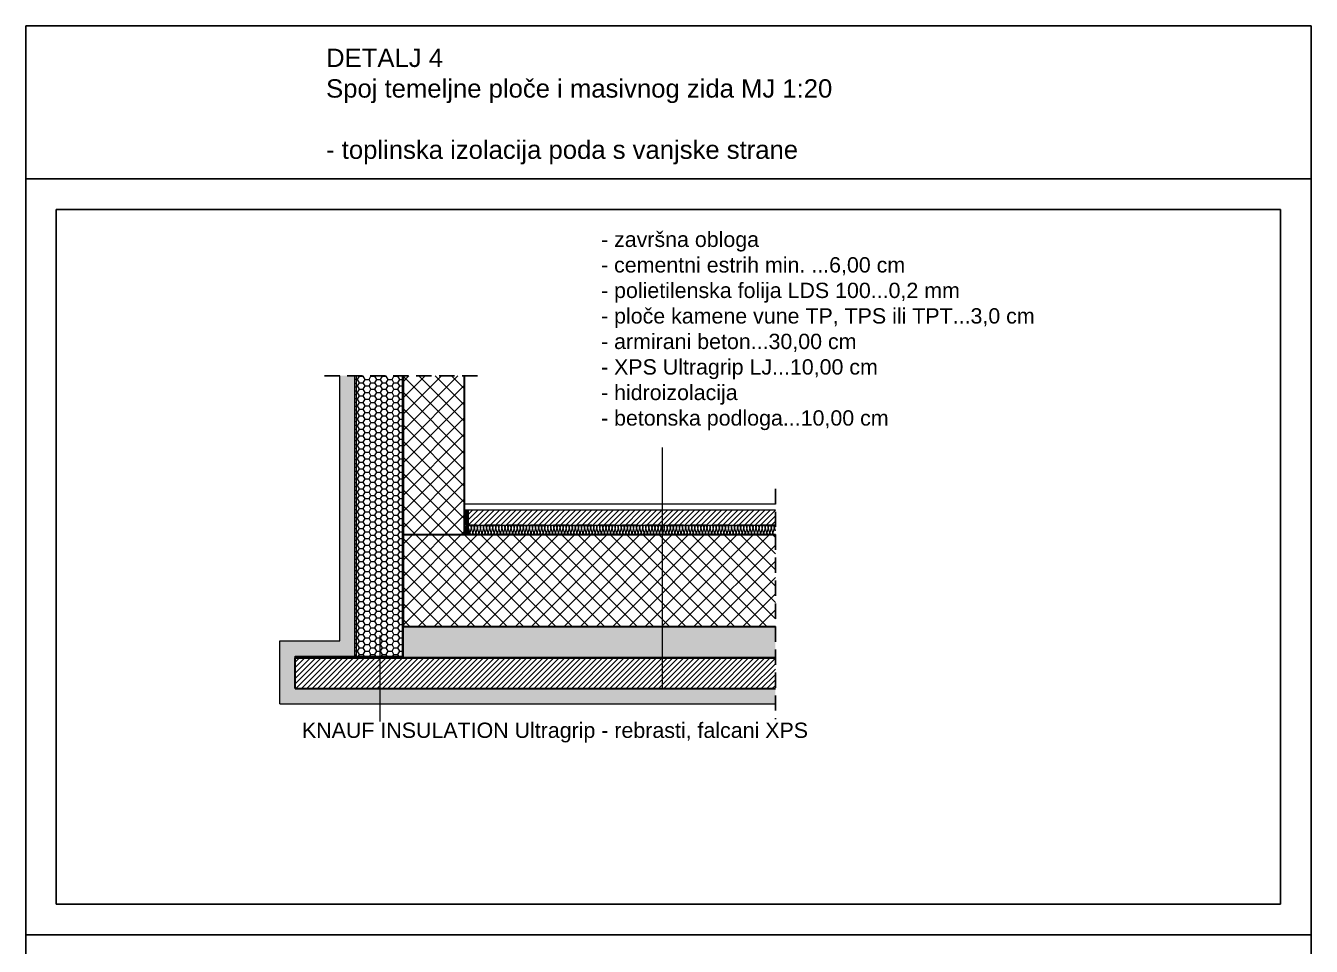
# Model space of a CAD drawing. Header units: inches. Extents: x 2845 to 78208, y 637 to 2211.
# Drawn here: x 3741.5 to 3951.5, y 783.8 to 934.2 of the extents above; entities that cross this region are included whole.
import ezdxf

# ---------------------------------------------------------------- set-up
doc = ezdxf.new("R2010")
doc.units = ezdxf.units.IN
doc.header["$MEASUREMENT"] = 0
doc.linetypes.add('DASHED', pattern=[0.75, 0.5, -0.25])
doc.layers.add('slojevi', color=150, linetype='Continuous')
doc.styles.get("Standard").update_dxf_attribs({"font": 'arial.ttf'})
pattern_1 = [(0, (3363.85116, 860.18184), (0.9375, 0.5412659), [0.625, -1.25]), (120, (3363.85116, 860.18184), (-0.9375, 0.5412659), [0.625, -1.25]), (60, (3363.85116, 860.18184), (2e-16, 1.08253175), [-1.25, 0.625])]

msp = doc.modelspace()

# ---------------------------------------------------------------- hatches: boundary and pattern name
at = {"lineweight": 0}
h = msp.add_hatch(dxfattribs=at)
h.set_pattern_fill('EARTH', color=256, scale=5, angle=45)
h.set_pattern_definition([(45, (3363.8512, 860.1818), (1e-16, 1.767767), [1.25, -1.25]), (45, (3363.5197, 860.5133), (1e-16, 1.767767), [1.25, -1.25]), (45, (3363.1882, 860.8448), (1e-16, 1.767767), [1.25, -1.25]), (135, (3363.1882, 861.0657), (-1.767767, 2e-16), [1.25, -1.25]), (135, (3363.5197, 861.3972), (-1.767767, 2e-16), [1.25, -1.25]), (135, (3363.8512, 861.7286), (-1.767767, 2e-16), [1.25, -1.25])])
h.paths.add_polyline_path([(3792.8, 833.71), (3783.05, 833.71), (3783.05, 823.41), (3863.98, 823.41), (3863.98, 825.91), (3785.55, 825.91), (3785.55, 830.91), (3785.55, 831.06), (3785.55, 831.21), (3795.3, 831.21), (3795.3, 877.01), (3792.8, 877.01)])
h = msp.add_hatch(dxfattribs=at)
h.set_pattern_fill('ANSI31', color=256, scale=5, angle=135)
h.set_pattern_definition([(180, (3363.85116, 860.18184), (-1e-16, -0.625), [])])
h.paths.add_polyline_path([(3795.55, 877.01), (3795.3, 877.01), (3795.3, 831.21), (3795.55, 831.21)])
at = {"lineweight": 15}
h = msp.add_hatch(dxfattribs=at)
h.set_pattern_fill('HONEY', color=30, scale=5)
h.set_pattern_definition(pattern_1)
h.paths.add_polyline_path([(3803.05, 877.01), (3795.55, 877.01), (3795.55, 831.21), (3803.05, 831.21)])
h = msp.add_hatch(color=256)
h.dxf.hatch_style = 1
h.paths.add_polyline_path([(3803.2, 877.01), (3803.05, 877.01), (3803.05, 874.51), (3803.2, 874.51)])
h.paths.add_polyline_path([(3803.05, 869.51), (3803.2, 869.51), (3803.2, 872.01), (3803.05, 872.01)])
h.paths.add_polyline_path([(3803.2, 867.01), (3803.05, 867.01), (3803.05, 864.51), (3803.2, 864.51)])
h.paths.add_polyline_path([(3803.2, 862.01), (3803.05, 862.01), (3803.05, 859.51), (3803.2, 859.51)])
h.paths.add_polyline_path([(3803.05, 854.51), (3803.2, 854.51), (3803.2, 857.01), (3803.05, 857.01)])
at = {"lineweight": 0}
h = msp.add_hatch(dxfattribs=at)
h.set_pattern_fill('ANSI37', color=256, scale=15)
h.set_pattern_definition([(45, (-1369.7646, -1149.369), (-1.3258252, 1.3258252), []), (135, (-1369.7646, -1149.369), (-1.3258252, -1.3258252), [])])
h.paths.add_polyline_path([(3803.2, 851.06), (3813.2, 851.06), (3813.2, 877.01), (3803.2, 877.01)])
h.paths.add_polyline_path([(3803.2, 851.06), (3803.2, 836.06), (3863.98, 836.06), (3863.98, 851.06)])
h = msp.add_hatch(dxfattribs=at)
h.set_pattern_fill('ANSI31', color=256, scale=5)
h.set_pattern_definition([(45, (3363.85116, 855.18184), (-0.4419417, 0.4419417), [])])
h.paths.add_polyline_path([(3814.2, 855.06), (3813.8, 855.06), (3813.8, 852.56), (3863.98, 852.56), (3863.98, 855.06)])
h = msp.add_hatch(color=256)
h.dxf.hatch_style = 1
h.paths.add_polyline_path([(3803.2, 852.01), (3803.05, 852.01), (3803.05, 849.51), (3803.2, 849.51)])
h.paths.add_polyline_path([(3803.05, 844.51), (3803.2, 844.51), (3803.2, 847.01), (3803.05, 847.01)])
h.paths.add_polyline_path([(3803.05, 839.51), (3803.2, 839.51), (3803.2, 842.01), (3803.05, 842.01)])
h.paths.add_polyline_path([(3803.2, 837.01), (3803.05, 837.01), (3803.05, 834.51), (3803.2, 834.51)])
at = {"lineweight": 15}
h = msp.add_hatch(dxfattribs=at)
h.set_pattern_fill('HONEY', color=30, scale=5)
h.set_pattern_definition(pattern_1)
h.paths.add_polyline_path([(3863.98, 836.06), (3803.2, 836.06), (3803.2, 831.06), (3863.98, 831.06)])
h = msp.add_hatch(color=256)
h.dxf.hatch_style = 1
h.paths.add_polyline_path([(3795.55, 831.21), (3795.55, 831.06), (3798.05, 831.06), (3798.05, 831.21)])
h.paths.add_polyline_path([(3790.55, 831.21), (3790.55, 831.06), (3793.05, 831.06), (3793.05, 831.21)])
h.paths.add_polyline_path([(3788.05, 831.21), (3785.55, 831.21), (3785.55, 831.06), (3788.05, 831.06)])
h = msp.add_hatch(color=256)
h.dxf.hatch_style = 1
h.paths.add_polyline_path([(3788.05, 831.06), (3785.55, 831.06), (3785.55, 830.91), (3788.05, 830.91)])
h.paths.add_polyline_path([(3793.05, 831.06), (3790.55, 831.06), (3790.55, 830.91), (3793.05, 830.91)])
h.paths.add_polyline_path([(3798.05, 831.06), (3795.55, 831.06), (3795.55, 830.91), (3798.05, 830.91)])
h.paths.add_polyline_path([(3803.05, 831.06), (3800.55, 831.06), (3800.55, 830.91), (3803.05, 830.91)])
h.paths.add_polyline_path([(3808.05, 831.06), (3805.55, 831.06), (3805.55, 830.91), (3808.05, 830.91)])
at = {"lineweight": 0}
h = msp.add_hatch(dxfattribs=at)
h.set_pattern_fill('ANSI31', color=256, scale=5)
h.set_pattern_definition([(45, (3363.85116, 860.18184), (-0.4419417, 0.4419417), [])])
h.paths.add_polyline_path([(3785.55, 830.91), (3785.55, 825.91), (3863.98, 825.91), (3863.98, 830.91)])
h = msp.add_hatch(color=256)
h.dxf.hatch_style = 1
h.paths.add_polyline_path([(3803.2, 831.21), (3801.14, 831.21, 0.018158), (3801.13, 831.06), (3803.2, 831.06)])
h.paths.add_polyline_path([(3801.14, 831.21), (3800.55, 831.21), (3800.55, 831.06), (3801.13, 831.06, -0.018158)])
h = msp.add_hatch(color=256)
h.dxf.hatch_style = 1
h.paths.add_polyline_path([(3813.05, 831.06), (3810.55, 831.06), (3810.55, 830.91), (3813.05, 830.91)])
h.paths.add_polyline_path([(3818.05, 831.06), (3815.55, 831.06), (3815.55, 830.91), (3818.05, 830.91)])
h.paths.add_polyline_path([(3823.05, 831.06), (3820.55, 831.06), (3820.55, 830.91), (3823.05, 830.91)])
h.paths.add_polyline_path([(3828.05, 831.06), (3825.55, 831.06), (3825.55, 830.91), (3828.05, 830.91)])
h = msp.add_hatch(color=256)
h.dxf.hatch_style = 1
h.paths.add_polyline_path([(3833.05, 831.06), (3830.55, 831.06), (3830.55, 830.91), (3833.05, 830.91)])
h.paths.add_polyline_path([(3838.05, 831.06), (3835.55, 831.06), (3835.55, 830.91), (3838.05, 830.91)])
h.paths.add_polyline_path([(3843.05, 831.06), (3840.55, 831.06), (3840.55, 830.91), (3843.05, 830.91)])
h.paths.add_polyline_path([(3848.05, 831.06), (3845.55, 831.06), (3845.55, 830.91), (3848.05, 830.91)])
h.paths.add_polyline_path([(3853.05, 831.06), (3850.55, 831.06), (3850.55, 830.91), (3853.05, 830.91)])
h.paths.add_polyline_path([(3858.05, 831.06), (3855.55, 831.06), (3855.55, 830.91), (3858.05, 830.91)])
h.paths.add_polyline_path([(3863.05, 831.06), (3860.55, 831.06), (3860.55, 830.91), (3863.05, 830.91)])

# ---------------------------------------------------------------- linework, layer by layer
for p, q in [((3741.51, 934.18), (3741.51, 637.18)), ((3951.51, 934.18), (3741.51, 934.18)), ((3951.51, 637.18), (3951.51, 934.18)), ((3951.51, 909.18), (3741.51, 909.18)), ((3746.51, 904.18), (3746.51, 790.68)), ((3946.51, 904.18), (3746.51, 904.18)), ((3946.51, 790.68), (3946.51, 904.18)), ((3803.05, 874.51), (3803.2, 874.51)), ((3803.05, 872.01), (3803.2, 872.01)), ((3803.05, 869.51), (3803.2, 869.51)), ((3803.05, 867.01), (3803.2, 867.01)), ((3803.05, 864.51), (3803.2, 864.51)), ((3803.05, 862.01), (3803.2, 862.01)), ((3803.05, 859.51), (3803.2, 859.51)), ((3803.05, 857.01), (3803.2, 857.01)), ((3813.8, 852.06), (3813.8, 855.06)), ((3803.05, 854.51), (3803.2, 854.51)), ((3803.05, 852.01), (3803.2, 852.01)), ((3803.05, 849.51), (3803.2, 849.51)), ((3803.05, 847.01), (3803.2, 847.01)), ((3803.05, 844.51), (3803.2, 844.51)), ((3803.05, 842.01), (3803.2, 842.01)), ((3803.05, 839.51), (3803.2, 839.51)), ((3803.05, 837.01), (3803.2, 837.01)), ((3803.05, 834.51), (3803.2, 834.51)), ((3785.55, 831.21), (3785.55, 830.91)), ((3785.55, 831.06), (3785.55, 830.91)), ((3785.55, 830.91), (3795.55, 830.91)), ((3788.05, 831.21), (3788.05, 831.06)), ((3788.05, 831.06), (3788.05, 830.91)), ((3790.55, 831.21), (3790.55, 831.06)), ((3790.55, 831.06), (3790.55, 830.91)), ((3793.05, 831.21), (3793.05, 831.06)), ((3793.05, 831.06), (3793.05, 830.91)), ((3795.55, 831.21), (3795.55, 831.06)), ((3795.55, 831.06), (3795.55, 830.91)), ((3798.05, 831.21), (3798.05, 831.06)), ((3798.05, 831.06), (3798.05, 830.91)), ((3800.55, 831.21), (3800.55, 831.06)), ((3800.55, 831.06), (3800.55, 830.91)), ((3803.05, 831.06), (3803.05, 830.91)), ((3805.55, 831.06), (3805.55, 830.91)), ((3808.05, 831.06), (3808.05, 830.91)), ((3810.55, 831.06), (3810.55, 830.91)), ((3813.05, 831.06), (3813.05, 830.91)), ((3815.55, 831.06), (3815.55, 830.91)), ((3818.05, 831.06), (3818.05, 830.91)), ((3820.55, 831.06), (3820.55, 830.91)), ((3823.05, 831.06), (3823.05, 830.91)), ((3825.55, 831.06), (3825.55, 830.91)), ((3828.05, 831.06), (3828.05, 830.91)), ((3830.55, 831.06), (3830.55, 830.91)), ((3833.05, 831.06), (3833.05, 830.91)), ((3835.55, 831.06), (3835.55, 830.91)), ((3838.05, 831.06), (3838.05, 830.91)), ((3840.55, 831.06), (3840.55, 830.91)), ((3843.05, 831.06), (3843.05, 830.91)), ((3845.55, 831.06), (3845.55, 830.91)), ((3848.05, 831.06), (3848.05, 830.91)), ((3850.55, 831.06), (3850.55, 830.91)), ((3853.05, 831.06), (3853.05, 830.91)), ((3855.55, 831.06), (3855.55, 830.91)), ((3858.05, 831.06), (3858.05, 830.91)), ((3860.55, 831.06), (3860.55, 830.91)), ((3863.05, 831.06), (3863.05, 830.91)), ((3946.51, 790.68), (3746.51, 790.68)), ((3951.51, 785.68), (3741.51, 785.68))]:
    msp.add_line(p, q)
at = {"linetype": 'DASHED', "ltscale": 5}
for p, q in [((3790.3, 877.01), (3815.7, 877.01)), ((3863.98, 858.56), (3863.98, 820.91))]:
    msp.add_line(p, q, dxfattribs=at)
at = {"lineweight": 0}
for p, q in [((3792.8, 833.71), (3792.8, 877.01)), ((3795.3, 831.21), (3795.3, 877.01)), ((3795.55, 831.21), (3795.55, 877.01)), ((3803.05, 831.21), (3803.05, 877.01)), ((3845.55, 825.91), (3845.55, 865.29)), ((3863.98, 856.06), (3813.2, 856.06)), ((3863.98, 855.06), (3813.2, 855.06)), ((3863.98, 852.56), (3813.8, 852.56)), ((3813.8, 852.56), (3813.8, 851.06)), ((3803.2, 831.06), (3803.2, 836.06)), ((3783.05, 823.41), (3783.05, 833.71)), ((3783.05, 833.71), (3792.8, 833.71)), ((3799.36, 834.61), (3799.36, 820.53)), ((3785.55, 831.21), (3803.2, 831.21)), ((3785.55, 831.21), (3785.55, 831.06)), ((3785.55, 831.06), (3863.98, 831.06)), ((3783.05, 823.41), (3863.98, 823.41))]:
    msp.add_line(p, q, dxfattribs=at)
at = {"lineweight": 30}
for p, q in [((3803.2, 836.06), (3803.2, 877.01)), ((3813.2, 851.06), (3813.2, 877.01)), ((3803.2, 851.06), (3863.98, 851.06)), ((3803.2, 836.06), (3863.98, 836.06)), ((3785.55, 825.91), (3785.55, 830.91)), ((3785.55, 830.91), (3863.98, 830.91)), ((3785.55, 825.91), (3863.98, 825.91))]:
    msp.add_line(p, q, dxfattribs=at)
at = {"color": 94, "lineweight": 15}
for p, q in [((3813.31, 854.91), (3813.7, 854.99)), ((3813.7, 854.83), (3813.31, 854.91)), ((3813.31, 854.75), (3813.7, 854.83)), ((3813.7, 854.66), (3813.31, 854.74)), ((3813.7, 855), (3813.37, 855.06)), ((3813.31, 854.58), (3813.7, 854.66)), ((3813.7, 854.5), (3813.31, 854.58)), ((3813.31, 854.41), (3813.7, 854.49)), ((3813.7, 854.33), (3813.31, 854.41)), ((3813.31, 854.25), (3813.7, 854.33)), ((3813.31, 854.25), (3813.7, 854.33)), ((3813.31, 854.25), (3813.7, 854.33)), ((3813.7, 854.16), (3813.31, 854.24)), ((3813.31, 854.08), (3813.7, 854.16)), ((3813.7, 854), (3813.31, 854.08)), ((3813.31, 853.91), (3813.7, 853.99)), ((3813.7, 853.83), (3813.31, 853.91)), ((3813.31, 853.75), (3813.7, 853.83)), ((3813.7, 853.66), (3813.31, 853.74)), ((3813.31, 853.58), (3813.7, 853.66)), ((3813.7, 853.5), (3813.31, 853.58)), ((3813.31, 853.41), (3813.7, 853.49)), ((3813.7, 853.33), (3813.31, 853.41)), ((3813.31, 853.25), (3813.7, 853.33)), ((3813.7, 853.16), (3813.31, 853.24)), ((3813.31, 853.08), (3813.7, 853.16)), ((3813.7, 853), (3813.31, 853.08)), ((3813.31, 852.91), (3813.7, 852.99)), ((3813.7, 852.83), (3813.31, 852.91)), ((3813.31, 852.75), (3813.7, 852.83)), ((3813.7, 852.66), (3813.31, 852.74)), ((3813.31, 852.58), (3813.7, 852.66)), ((3813.31, 852.58), (3813.7, 852.66)), ((3813.7, 852.5), (3813.31, 852.58)), ((3813.31, 852.41), (3813.7, 852.49)), ((3813.7, 852.33), (3813.31, 852.41)), ((3813.31, 852.25), (3813.7, 852.33)), ((3813.7, 852.16), (3813.31, 852.24)), ((3813.31, 852.08), (3813.7, 852.16)), ((3813.7, 852), (3813.31, 852.08)), ((3813.31, 851.91), (3813.7, 851.99)), ((3813.7, 851.83), (3813.31, 851.91)), ((3813.31, 851.75), (3813.7, 851.83)), ((3813.7, 851.66), (3813.31, 851.74)), ((3813.31, 851.58), (3813.7, 851.66)), ((3813.7, 851.5), (3813.31, 851.58)), ((3813.31, 851.41), (3813.7, 851.49)), ((3813.7, 851.33), (3813.31, 851.41)), ((3813.31, 851.25), (3813.7, 851.33)), ((3813.7, 851.16), (3813.31, 851.24)), ((3813.31, 851.08), (3813.7, 851.16)), ((3813.81, 852.25), (3814.04, 851.38)), ((3814.29, 852.25), (3814.06, 851.38)), ((3814.54, 851.38), (3814.31, 852.25)), ((3814.79, 852.25), (3814.56, 851.38)), ((3815.04, 851.38), (3814.81, 852.25)), ((3815.29, 852.25), (3815.06, 851.38)), ((3815.54, 851.38), (3815.31, 852.25)), ((3815.79, 852.25), (3815.56, 851.38)), ((3816.04, 851.38), (3815.81, 852.25)), ((3816.29, 852.25), (3816.06, 851.38)), ((3816.54, 851.38), (3816.31, 852.25)), ((3816.79, 852.25), (3816.56, 851.38)), ((3817.04, 851.38), (3816.81, 852.25)), ((3817.29, 852.25), (3817.06, 851.38)), ((3817.54, 851.38), (3817.31, 852.25)), ((3817.79, 852.25), (3817.56, 851.38)), ((3818.04, 851.38), (3817.81, 852.25)), ((3818.29, 852.25), (3818.06, 851.38)), ((3818.54, 851.38), (3818.31, 852.25)), ((3818.79, 852.25), (3818.56, 851.38)), ((3819.04, 851.38), (3818.81, 852.25)), ((3819.29, 852.25), (3819.06, 851.38)), ((3819.54, 851.38), (3819.31, 852.25)), ((3819.79, 852.25), (3819.56, 851.38)), ((3820.04, 851.38), (3819.81, 852.25)), ((3820.29, 852.25), (3820.06, 851.38)), ((3820.54, 851.38), (3820.31, 852.25)), ((3820.79, 852.25), (3820.56, 851.38)), ((3821.04, 851.38), (3820.81, 852.25)), ((3821.29, 852.25), (3821.06, 851.38)), ((3821.54, 851.38), (3821.31, 852.25)), ((3821.79, 852.25), (3821.56, 851.38)), ((3822.04, 851.38), (3821.81, 852.25)), ((3822.29, 852.25), (3822.06, 851.38)), ((3822.54, 851.38), (3822.31, 852.25)), ((3822.79, 852.25), (3822.56, 851.38)), ((3823.04, 851.38), (3822.81, 852.25)), ((3823.29, 852.25), (3823.06, 851.38)), ((3823.54, 851.38), (3823.31, 852.25)), ((3823.79, 852.25), (3823.56, 851.38)), ((3824.04, 851.38), (3823.81, 852.25)), ((3824.29, 852.25), (3824.06, 851.38)), ((3824.54, 851.38), (3824.31, 852.25)), ((3824.79, 852.25), (3824.56, 851.38)), ((3825.04, 851.38), (3824.81, 852.25)), ((3825.29, 852.25), (3825.06, 851.38)), ((3825.54, 851.38), (3825.31, 852.25)), ((3825.79, 852.25), (3825.56, 851.38)), ((3826.04, 851.38), (3825.81, 852.25)), ((3826.29, 852.25), (3826.06, 851.38)), ((3826.54, 851.38), (3826.31, 852.25)), ((3826.79, 852.25), (3826.56, 851.38)), ((3827.04, 851.38), (3826.81, 852.25)), ((3827.29, 852.25), (3827.06, 851.38)), ((3827.54, 851.38), (3827.31, 852.25)), ((3827.79, 852.25), (3827.56, 851.38)), ((3828.04, 851.38), (3827.81, 852.25)), ((3828.29, 852.25), (3828.06, 851.38)), ((3828.54, 851.38), (3828.31, 852.25)), ((3828.79, 852.25), (3828.56, 851.38)), ((3829.04, 851.38), (3828.81, 852.25)), ((3829.29, 852.25), (3829.06, 851.38)), ((3829.54, 851.38), (3829.31, 852.25)), ((3829.79, 852.25), (3829.56, 851.38)), ((3830.04, 851.38), (3829.81, 852.25)), ((3830.29, 852.25), (3830.06, 851.38)), ((3830.54, 851.38), (3830.31, 852.25)), ((3830.79, 852.25), (3830.56, 851.38)), ((3831.04, 851.38), (3830.81, 852.25)), ((3831.29, 852.25), (3831.06, 851.38)), ((3831.54, 851.38), (3831.31, 852.25)), ((3831.79, 852.25), (3831.56, 851.38)), ((3832.04, 851.38), (3831.81, 852.25)), ((3832.29, 852.25), (3832.06, 851.38)), ((3832.54, 851.38), (3832.31, 852.25)), ((3832.79, 852.25), (3832.56, 851.38)), ((3833.04, 851.38), (3832.81, 852.25)), ((3833.29, 852.25), (3833.06, 851.38)), ((3833.54, 851.38), (3833.31, 852.25)), ((3833.79, 852.25), (3833.56, 851.38)), ((3834.04, 851.38), (3833.81, 852.25)), ((3834.29, 852.25), (3834.06, 851.38)), ((3834.54, 851.38), (3834.31, 852.25)), ((3834.79, 852.25), (3834.56, 851.38)), ((3835.04, 851.38), (3834.81, 852.25)), ((3835.29, 852.25), (3835.06, 851.38)), ((3835.54, 851.38), (3835.31, 852.25)), ((3835.79, 852.25), (3835.56, 851.38)), ((3836.04, 851.38), (3835.81, 852.25)), ((3836.29, 852.25), (3836.06, 851.38)), ((3836.54, 851.38), (3836.31, 852.25)), ((3836.79, 852.25), (3836.56, 851.38)), ((3837.04, 851.38), (3836.81, 852.25)), ((3837.29, 852.25), (3837.06, 851.38)), ((3837.54, 851.38), (3837.31, 852.25)), ((3837.79, 852.25), (3837.56, 851.38)), ((3838.04, 851.38), (3837.81, 852.25)), ((3838.29, 852.25), (3838.06, 851.38)), ((3838.54, 851.38), (3838.31, 852.25)), ((3838.79, 852.25), (3838.56, 851.38)), ((3839.04, 851.38), (3838.81, 852.25)), ((3839.29, 852.25), (3839.06, 851.38)), ((3839.54, 851.38), (3839.31, 852.25)), ((3839.79, 852.25), (3839.56, 851.38)), ((3840.04, 851.38), (3839.81, 852.25)), ((3840.29, 852.25), (3840.06, 851.38)), ((3840.54, 851.38), (3840.31, 852.25)), ((3840.79, 852.25), (3840.56, 851.38)), ((3841.04, 851.38), (3840.81, 852.25)), ((3841.29, 852.25), (3841.06, 851.38)), ((3841.54, 851.38), (3841.31, 852.25)), ((3841.79, 852.25), (3841.56, 851.38)), ((3842.05, 851.38), (3841.82, 852.25)), ((3842.3, 852.25), (3842.07, 851.38)), ((3842.55, 851.38), (3842.32, 852.25)), ((3842.8, 852.25), (3842.57, 851.38)), ((3843.05, 851.38), (3842.82, 852.25)), ((3843.3, 852.25), (3843.07, 851.38)), ((3843.55, 851.38), (3843.32, 852.25)), ((3843.8, 852.25), (3843.57, 851.38)), ((3844.05, 851.38), (3843.82, 852.25)), ((3844.3, 852.25), (3844.07, 851.38)), ((3844.55, 851.38), (3844.32, 852.25)), ((3844.8, 852.25), (3844.57, 851.38)), ((3845.05, 851.38), (3844.82, 852.25)), ((3845.3, 852.25), (3845.07, 851.38)), ((3845.55, 851.38), (3845.32, 852.25)), ((3845.8, 852.25), (3845.57, 851.38)), ((3846.05, 851.38), (3845.82, 852.25)), ((3846.3, 852.25), (3846.07, 851.38)), ((3846.55, 851.38), (3846.32, 852.25)), ((3846.8, 852.25), (3846.57, 851.38)), ((3847.05, 851.38), (3846.82, 852.25)), ((3847.3, 852.25), (3847.07, 851.38)), ((3847.55, 851.38), (3847.32, 852.25)), ((3847.8, 852.25), (3847.57, 851.38)), ((3848.05, 851.38), (3847.82, 852.25)), ((3848.3, 852.25), (3848.07, 851.38)), ((3848.55, 851.38), (3848.32, 852.25)), ((3848.8, 852.25), (3848.57, 851.38)), ((3849.05, 851.38), (3848.82, 852.25)), ((3849.3, 852.25), (3849.07, 851.38)), ((3849.55, 851.38), (3849.32, 852.25)), ((3849.8, 852.25), (3849.57, 851.38)), ((3850.05, 851.38), (3849.82, 852.25)), ((3850.3, 852.25), (3850.07, 851.38)), ((3850.55, 851.38), (3850.32, 852.25)), ((3850.8, 852.25), (3850.57, 851.38)), ((3851.05, 851.38), (3850.82, 852.25)), ((3851.3, 852.25), (3851.07, 851.38)), ((3851.55, 851.38), (3851.32, 852.25)), ((3851.8, 852.25), (3851.57, 851.38)), ((3852.05, 851.38), (3851.82, 852.25)), ((3852.3, 852.25), (3852.07, 851.38)), ((3852.55, 851.38), (3852.32, 852.25)), ((3852.8, 852.25), (3852.57, 851.38)), ((3853.05, 851.38), (3852.82, 852.25)), ((3853.3, 852.25), (3853.07, 851.38)), ((3853.55, 851.38), (3853.32, 852.25)), ((3853.8, 852.25), (3853.57, 851.38)), ((3854.05, 851.38), (3853.82, 852.25)), ((3854.3, 852.25), (3854.07, 851.38)), ((3854.55, 851.38), (3854.32, 852.25)), ((3854.8, 852.25), (3854.57, 851.38)), ((3855.05, 851.38), (3854.82, 852.25)), ((3855.3, 852.25), (3855.07, 851.38)), ((3855.55, 851.38), (3855.32, 852.25)), ((3855.8, 852.25), (3855.57, 851.38)), ((3856.05, 851.38), (3855.82, 852.25)), ((3856.3, 852.25), (3856.07, 851.38)), ((3856.55, 851.38), (3856.32, 852.25)), ((3856.8, 852.25), (3856.57, 851.38)), ((3857.05, 851.38), (3856.82, 852.25)), ((3857.3, 852.25), (3857.07, 851.38)), ((3857.55, 851.38), (3857.32, 852.25)), ((3857.8, 852.25), (3857.57, 851.38)), ((3858.05, 851.38), (3857.82, 852.25)), ((3858.3, 852.25), (3858.07, 851.38)), ((3858.55, 851.38), (3858.32, 852.25)), ((3858.8, 852.25), (3858.57, 851.38)), ((3859.05, 851.38), (3858.82, 852.25)), ((3859.3, 852.25), (3859.07, 851.38)), ((3859.55, 851.38), (3859.32, 852.25)), ((3859.8, 852.25), (3859.57, 851.38)), ((3860.05, 851.38), (3859.82, 852.25)), ((3860.3, 852.25), (3860.07, 851.38)), ((3860.55, 851.38), (3860.32, 852.25)), ((3860.8, 852.25), (3860.57, 851.38)), ((3861.05, 851.38), (3860.82, 852.25)), ((3861.3, 852.25), (3861.07, 851.38)), ((3861.55, 851.38), (3861.32, 852.25)), ((3861.8, 852.25), (3861.57, 851.38)), ((3862.05, 851.38), (3861.82, 852.25)), ((3862.3, 852.25), (3862.07, 851.38)), ((3862.55, 851.38), (3862.32, 852.25)), ((3862.8, 852.25), (3862.57, 851.38)), ((3863.05, 851.38), (3862.82, 852.25)), ((3863.3, 852.25), (3863.07, 851.38)), ((3863.55, 851.38), (3863.32, 852.25)), ((3863.8, 852.25), (3863.57, 851.38)), ((3863.98, 851.63), (3863.82, 852.25))]:
    msp.add_line(p, q, dxfattribs=at)
at = {"linetype": 'DASHED', "lineweight": 30, "ltscale": 5}
msp.add_lwpolyline([(3863.98, 852.56), (3813.8, 852.56), (3813.8, 855.06)], dxfattribs=at)
at = {"color": 94, "lineweight": 15}
for centre, radius, start, end in [((3813.28, 855), 0.0833, 126.8699, 284.9809), ((3813.28, 854.83), 0.0833, 75.0191, 284.9809), ((3813.28, 854.66), 0.0833, 75.0191, 284.9809), ((3813.72, 855.08), 0.0833, 255.0191, 348.463), ((3813.72, 854.91), 0.0833, 255.0191, 104.9809), ((3813.72, 854.75), 0.0833, 255.0191, 104.9809), ((3813.28, 854.5), 0.0833, 75.0191, 284.9809), ((3813.28, 854.33), 0.0833, 75.0191, 284.9809), ((3813.28, 854.16), 0.0833, 75.0191, 284.9809), ((3813.28, 854), 0.0833, 75.0191, 284.9809), ((3813.28, 853.83), 0.0833, 75.0191, 284.9809), ((3813.28, 853.66), 0.0833, 75.0191, 284.9809), ((3813.28, 853.5), 0.0833, 75.0191, 284.9809), ((3813.28, 853.33), 0.0833, 75.0191, 284.9809), ((3813.28, 853.16), 0.0833, 75.0191, 284.9809), ((3813.28, 853), 0.0833, 75.0191, 284.9809), ((3813.28, 852.83), 0.0833, 75.0191, 284.9809), ((3813.28, 852.66), 0.0833, 75.0191, 284.9809), ((3813.72, 854.58), 0.0833, 255.0191, 104.9809), ((3813.72, 854.41), 0.0833, 255.0191, 104.9809), ((3813.72, 854.25), 0.0833, 255.0191, 104.9809), ((3813.72, 854.08), 0.0833, 255.0191, 104.9809), ((3813.72, 853.91), 0.0833, 255.0191, 104.9809), ((3813.72, 853.75), 0.0833, 255.0191, 104.9809), ((3813.72, 853.58), 0.0833, 255.0191, 104.9809), ((3813.72, 853.41), 0.0833, 255.0191, 104.9809), ((3813.72, 853.25), 0.0833, 255.0191, 104.9809), ((3813.72, 853.08), 0.0833, 255.0191, 104.9809), ((3813.72, 852.91), 0.0833, 255.0191, 104.9809), ((3813.72, 852.75), 0.0833, 255.0191, 104.9809), ((3813.72, 852.58), 0.0833, 255.0191, 104.9809), ((3813.28, 852.5), 0.0833, 75.0191, 284.9809), ((3813.28, 852.33), 0.0833, 75.0191, 284.9809), ((3813.28, 852.16), 0.0833, 75.0191, 284.9809), ((3813.28, 852), 0.0833, 75.0191, 284.9809), ((3813.28, 851.83), 0.0833, 75.0191, 284.9809), ((3813.28, 851.66), 0.0833, 75.0191, 284.9809), ((3813.28, 851.5), 0.0833, 75.0191, 284.9809), ((3813.28, 851.33), 0.0833, 75.0191, 284.9809), ((3813.28, 851.16), 0.0833, 75.0191, 284.9809), ((3813.72, 852.41), 0.0833, 255.0191, 104.9809), ((3813.72, 852.25), 0.0833, 255.0191, 104.9809), ((3813.72, 852.08), 0.0833, 255.0191, 104.9809), ((3813.72, 851.91), 0.0833, 255.0191, 104.9809), ((3813.72, 851.75), 0.0833, 255.0191, 104.9809), ((3813.72, 851.58), 0.0833, 255.0191, 104.9809), ((3813.72, 851.41), 0.0833, 255.0191, 104.9809), ((3813.72, 851.25), 0.0833, 255.0191, 104.9809), ((3813.72, 851.08), 0.0833, 348.463, 104.9809), ((3814.05, 852.31), 0.25, 345.0191, 194.9809), ((3813.8, 851.31), 0.25, 270, 14.9809), ((3814.3, 851.31), 0.25, 165.0191, 14.9809), ((3814.55, 852.31), 0.25, 345.0191, 194.9809), ((3814.8, 851.31), 0.25, 165.0191, 14.9809), ((3815.05, 852.31), 0.25, 345.0191, 194.9809), ((3815.3, 851.31), 0.25, 165.0191, 14.9809), ((3815.55, 852.31), 0.25, 345.0191, 194.9809), ((3815.8, 851.31), 0.25, 165.0191, 14.9809), ((3816.05, 852.31), 0.25, 345.0191, 194.9809), ((3816.3, 851.31), 0.25, 165.0191, 14.9809), ((3816.55, 852.31), 0.25, 345.0191, 194.9809), ((3816.8, 851.31), 0.25, 165.0191, 14.9809), ((3817.05, 852.31), 0.25, 345.0191, 194.9809), ((3817.3, 851.31), 0.25, 165.0191, 14.9809), ((3817.55, 852.31), 0.25, 345.0191, 194.9809), ((3817.8, 851.31), 0.25, 165.0191, 14.9809), ((3818.05, 852.31), 0.25, 345.0191, 194.9809), ((3818.3, 851.31), 0.25, 165.0191, 14.9809), ((3818.55, 852.31), 0.25, 345.0191, 194.9809), ((3818.8, 851.31), 0.25, 165.0191, 14.9809), ((3819.05, 852.31), 0.25, 345.0191, 194.9809), ((3819.3, 851.31), 0.25, 165.0191, 14.9809), ((3819.55, 852.31), 0.25, 345.0191, 194.9809), ((3819.8, 851.31), 0.25, 165.0191, 14.9809), ((3820.05, 852.31), 0.25, 345.0191, 194.9809), ((3820.3, 851.31), 0.25, 165.0191, 14.9809), ((3820.55, 852.31), 0.25, 345.0191, 194.9809), ((3820.8, 851.31), 0.25, 165.0191, 14.9809), ((3821.05, 852.31), 0.25, 345.0191, 194.9809), ((3821.3, 851.31), 0.25, 165.0191, 14.9809), ((3821.55, 852.31), 0.25, 345.0191, 194.9809), ((3821.8, 851.31), 0.25, 165.0191, 14.9809), ((3822.05, 852.31), 0.25, 345.0191, 194.9809), ((3822.3, 851.31), 0.25, 165.0191, 14.9809), ((3822.55, 852.31), 0.25, 345.0191, 194.9809), ((3822.8, 851.31), 0.25, 165.0191, 14.9809), ((3823.05, 852.31), 0.25, 345.0191, 194.9809), ((3823.3, 851.31), 0.25, 165.0191, 14.9809), ((3823.55, 852.31), 0.25, 345.0191, 194.9809), ((3823.8, 851.31), 0.25, 165.0191, 14.9809), ((3824.05, 852.31), 0.25, 345.0191, 194.9809), ((3824.3, 851.31), 0.25, 165.0191, 14.9809), ((3824.55, 852.31), 0.25, 345.0191, 194.9809), ((3824.8, 851.31), 0.25, 165.0191, 14.9809), ((3825.05, 852.31), 0.25, 345.0191, 194.9809), ((3825.3, 851.31), 0.25, 165.0191, 14.9809), ((3825.55, 852.31), 0.25, 345.0191, 194.9809), ((3825.8, 851.31), 0.25, 165.0191, 14.9809), ((3826.05, 852.31), 0.25, 345.0191, 194.9809), ((3826.3, 851.31), 0.25, 165.0191, 14.9809), ((3826.55, 852.31), 0.25, 345.0191, 194.9809), ((3826.8, 851.31), 0.25, 165.0191, 14.9809), ((3827.05, 852.31), 0.25, 345.0191, 194.9809), ((3827.3, 851.31), 0.25, 165.0191, 14.9809), ((3827.55, 852.31), 0.25, 345.0191, 194.9809), ((3827.8, 851.31), 0.25, 165.0191, 14.9809), ((3828.05, 852.31), 0.25, 345.0191, 194.9809), ((3828.3, 851.31), 0.25, 165.0191, 14.9809), ((3828.55, 852.31), 0.25, 345.0191, 194.9809), ((3828.8, 851.31), 0.25, 165.0191, 14.9809), ((3829.05, 852.31), 0.25, 345.0191, 194.9809), ((3829.3, 851.31), 0.25, 165.0191, 14.9809), ((3829.55, 852.31), 0.25, 345.0191, 194.9809), ((3829.8, 851.31), 0.25, 165.0191, 14.9809), ((3830.05, 852.31), 0.25, 345.0191, 194.9809), ((3830.3, 851.31), 0.25, 165.0191, 14.9809), ((3830.55, 852.31), 0.25, 345.0191, 194.9809), ((3830.8, 851.31), 0.25, 165.0191, 14.9809), ((3831.05, 852.31), 0.25, 345.0191, 194.9809), ((3831.3, 851.31), 0.25, 165.0191, 14.9809), ((3831.55, 852.31), 0.25, 345.0191, 194.9809), ((3831.8, 851.31), 0.25, 165.0191, 14.9809), ((3832.05, 852.31), 0.25, 345.0191, 194.9809), ((3832.3, 851.31), 0.25, 165.0191, 14.9809), ((3832.55, 852.31), 0.25, 345.0191, 194.9809), ((3832.8, 851.31), 0.25, 165.0191, 14.9809), ((3833.05, 852.31), 0.25, 345.0191, 194.9809), ((3833.3, 851.31), 0.25, 165.0191, 14.9809), ((3833.55, 852.31), 0.25, 345.0191, 194.9809), ((3833.8, 851.31), 0.25, 165.0191, 14.9809), ((3834.05, 852.31), 0.25, 345.0191, 194.9809), ((3834.3, 851.31), 0.25, 165.0191, 14.9809), ((3834.55, 852.31), 0.25, 345.0191, 194.9809), ((3834.8, 851.31), 0.25, 165.0191, 14.9809), ((3835.05, 852.31), 0.25, 345.0191, 194.9809), ((3835.3, 851.31), 0.25, 165.0191, 14.9809), ((3835.55, 852.31), 0.25, 345.0191, 194.9809), ((3835.8, 851.31), 0.25, 165.0191, 14.9809), ((3836.05, 852.31), 0.25, 345.0191, 194.9809), ((3836.3, 851.31), 0.25, 165.0191, 14.9809), ((3836.55, 852.31), 0.25, 345.0191, 194.9809), ((3836.8, 851.31), 0.25, 165.0191, 14.9809), ((3837.05, 852.31), 0.25, 345.0191, 194.9809), ((3837.3, 851.31), 0.25, 165.0191, 14.9809), ((3837.55, 852.31), 0.25, 345.0191, 194.9809), ((3837.8, 851.31), 0.25, 165.0191, 14.9809), ((3838.05, 852.31), 0.25, 345.0191, 194.9809), ((3838.3, 851.31), 0.25, 165.0191, 14.9809), ((3838.55, 852.31), 0.25, 345.0191, 194.9809), ((3838.8, 851.31), 0.25, 165.0191, 14.9809), ((3839.05, 852.31), 0.25, 345.0191, 194.9809), ((3839.3, 851.31), 0.25, 165.0191, 14.9809), ((3839.55, 852.31), 0.25, 345.0191, 194.9809), ((3839.8, 851.31), 0.25, 165.0191, 14.9809), ((3840.05, 852.31), 0.25, 345.0191, 194.9809), ((3840.3, 851.31), 0.25, 165.0191, 14.9809), ((3840.55, 852.31), 0.25, 345.0191, 194.9809), ((3840.8, 851.31), 0.25, 165.0191, 14.9809), ((3841.05, 852.31), 0.25, 345.0191, 194.9809), ((3841.3, 851.31), 0.25, 165.0191, 14.9809), ((3841.55, 852.31), 0.25, 345.0191, 194.9809), ((3841.81, 851.31), 0.25, 165.0191, 14.9809), ((3842.06, 852.31), 0.25, 345.0191, 194.9809), ((3842.31, 851.31), 0.25, 165.0191, 14.9809), ((3842.56, 852.31), 0.25, 345.0191, 194.9809), ((3842.81, 851.31), 0.25, 165.0191, 14.9809), ((3843.06, 852.31), 0.25, 345.0191, 194.9809), ((3843.31, 851.31), 0.25, 165.0191, 14.9809), ((3843.56, 852.31), 0.25, 345.0191, 194.9809), ((3843.81, 851.31), 0.25, 165.0191, 14.9809), ((3844.06, 852.31), 0.25, 345.0191, 194.9809), ((3844.31, 851.31), 0.25, 165.0191, 14.9809), ((3844.56, 852.31), 0.25, 345.0191, 194.9809), ((3844.81, 851.31), 0.25, 165.0191, 14.9809), ((3845.06, 852.31), 0.25, 345.0191, 194.9809), ((3845.31, 851.31), 0.25, 165.0191, 14.9809), ((3845.56, 852.31), 0.25, 345.0191, 194.9809), ((3845.81, 851.31), 0.25, 165.0191, 14.9809), ((3846.06, 852.31), 0.25, 345.0191, 194.9809), ((3846.31, 851.31), 0.25, 165.0191, 14.9809), ((3846.56, 852.31), 0.25, 345.0191, 194.9809), ((3846.81, 851.31), 0.25, 165.0191, 14.9809), ((3847.06, 852.31), 0.25, 345.0191, 194.9809), ((3847.31, 851.31), 0.25, 165.0191, 14.9809), ((3847.56, 852.31), 0.25, 345.0191, 194.9809), ((3847.81, 851.31), 0.25, 165.0191, 14.9809), ((3848.06, 852.31), 0.25, 345.0191, 194.9809), ((3848.31, 851.31), 0.25, 165.0191, 14.9809), ((3848.56, 852.31), 0.25, 345.0191, 194.9809), ((3848.81, 851.31), 0.25, 165.0191, 14.9809), ((3849.06, 852.31), 0.25, 345.0191, 194.9809), ((3849.31, 851.31), 0.25, 165.0191, 14.9809), ((3849.56, 852.31), 0.25, 345.0191, 194.9809), ((3849.81, 851.31), 0.25, 165.0191, 14.9809), ((3850.06, 852.31), 0.25, 345.0191, 194.9809), ((3850.31, 851.31), 0.25, 165.0191, 14.9809), ((3850.56, 852.31), 0.25, 345.0191, 194.9809), ((3850.81, 851.31), 0.25, 165.0191, 14.9809), ((3851.06, 852.31), 0.25, 345.0191, 194.9809), ((3851.31, 851.31), 0.25, 165.0191, 14.9809), ((3851.56, 852.31), 0.25, 345.0191, 194.9809), ((3851.81, 851.31), 0.25, 165.0191, 14.9809), ((3852.06, 852.31), 0.25, 345.0191, 194.9809), ((3852.31, 851.31), 0.25, 165.0191, 14.9809), ((3852.56, 852.31), 0.25, 345.0191, 194.9809), ((3852.81, 851.31), 0.25, 165.0191, 14.9809), ((3853.06, 852.31), 0.25, 345.0191, 194.9809), ((3853.31, 851.31), 0.25, 165.0191, 14.9809), ((3853.56, 852.31), 0.25, 345.0191, 194.9809), ((3853.81, 851.31), 0.25, 165.0191, 14.9809), ((3854.06, 852.31), 0.25, 345.0191, 194.9809), ((3854.31, 851.31), 0.25, 165.0191, 14.9809), ((3854.56, 852.31), 0.25, 345.0191, 194.9809), ((3854.81, 851.31), 0.25, 165.0191, 14.9809), ((3855.06, 852.31), 0.25, 345.0191, 194.9809), ((3855.31, 851.31), 0.25, 165.0191, 14.9809), ((3855.56, 852.31), 0.25, 345.0191, 194.9809), ((3855.81, 851.31), 0.25, 165.0191, 14.9809), ((3856.06, 852.31), 0.25, 345.0191, 194.9809), ((3856.31, 851.31), 0.25, 165.0191, 14.9809), ((3856.56, 852.31), 0.25, 345.0191, 194.9809), ((3856.81, 851.31), 0.25, 165.0191, 14.9809), ((3857.06, 852.31), 0.25, 345.0191, 194.9809), ((3857.31, 851.31), 0.25, 165.0191, 14.9809), ((3857.56, 852.31), 0.25, 345.0191, 194.9809), ((3857.81, 851.31), 0.25, 165.0191, 14.9809), ((3858.06, 852.31), 0.25, 345.0191, 194.9809), ((3858.31, 851.31), 0.25, 165.0191, 14.9809), ((3858.56, 852.31), 0.25, 345.0191, 194.9809), ((3858.81, 851.31), 0.25, 165.0191, 14.9809), ((3859.06, 852.31), 0.25, 345.0191, 194.9809), ((3859.31, 851.31), 0.25, 165.0191, 14.9809), ((3859.56, 852.31), 0.25, 345.0191, 194.9809), ((3859.81, 851.31), 0.25, 165.0191, 14.9809), ((3860.06, 852.31), 0.25, 345.0191, 194.9809), ((3860.31, 851.31), 0.25, 165.0191, 14.9809), ((3860.56, 852.31), 0.25, 345.0191, 194.9809), ((3860.81, 851.31), 0.25, 165.0191, 14.9809), ((3861.06, 852.31), 0.25, 345.0191, 194.9809), ((3861.31, 851.31), 0.25, 165.0191, 14.9809), ((3861.56, 852.31), 0.25, 345.0191, 194.9809), ((3861.81, 851.31), 0.25, 165.0191, 14.9809), ((3862.06, 852.31), 0.25, 345.0191, 194.9809), ((3862.31, 851.31), 0.25, 165.0191, 14.9809), ((3862.56, 852.31), 0.25, 345.0191, 194.9809), ((3862.81, 851.31), 0.25, 165.0191, 14.9809), ((3863.06, 852.31), 0.25, 345.0191, 194.9809), ((3863.31, 851.31), 0.25, 165.0191, 14.9809), ((3863.56, 852.31), 0.25, 345.0191, 194.9809), ((3863.81, 851.31), 0.25, 165.0191, 314.2178), ((3864.06, 852.31), 0.25, 107.6146, 194.9809)]:
    msp.add_arc(centre, radius, start, end, dxfattribs=at)
for p in [(3813.8, 852.06), (3813.8, 851.56)]:
    msp.add_point(p)

# ---------------------------------------------------------------- texts
at = {"insert": (3790.58, 930.44), "char_height": 3, "attachment_point": 1}
msp.add_mtext_dynamic_manual_height_columns('{\\fArial|b0|i0|c238|p34;DETALJ 4\\PSpoj temeljne ploče i masivnog zida MJ 1:20\\P\\P- toplinska izolacija poda s vanjske strane}', width=112.2703, gutter_width=1, heights=[0], dxfattribs=at)
at = {"layer": 'slojevi', "insert": (3835.49, 900.54), "char_height": 2.5, "width": 84.3172, "attachment_point": 1}
msp.add_mtext('{\\C7;- završna obloga\\P- cementni estrih\\fArial|b0|i0|c238|p34; \\fArial|b0|i0|c0|p34;min. \\fArial|b0|i0|c238|p34;...6\\fArial|b0|i0|c0|p34;,00 cm\\P- polietilenska folija LDS 100...0,2 mm\\P\\C94;- ploče kamene vune TP, TPS ili TPT...\\fArial|b0|i0|c238|p34;3\\fArial|b0|i0|c0|p34;,0\\C1; \\C94;cm\\P\\C7;- armirani beton..\\fArial|b0|i0|c238|p34;.3\\fArial|b0|i0|c0|p34;0,00 cm\\P\\C30;- XPS Ultragrip LJ...10,00 cm\\P\\C7;- hidroizolacija\\P- betonska podloga.\\fArial|b0|i0|c238|p34;..\\fArial|b0|i0|c0|p34;10,00 cm}', dxfattribs=at)
at = {"layer": 'slojevi', "color": 30, "insert": (3786.64, 820.36), "char_height": 2.5, "width": 86.351, "attachment_point": 1}
msp.add_mtext('KNAUF INSULATION Ultragrip - rebrasti, falcani XPS', dxfattribs=at)

doc.saveas('drawing.dxf')
